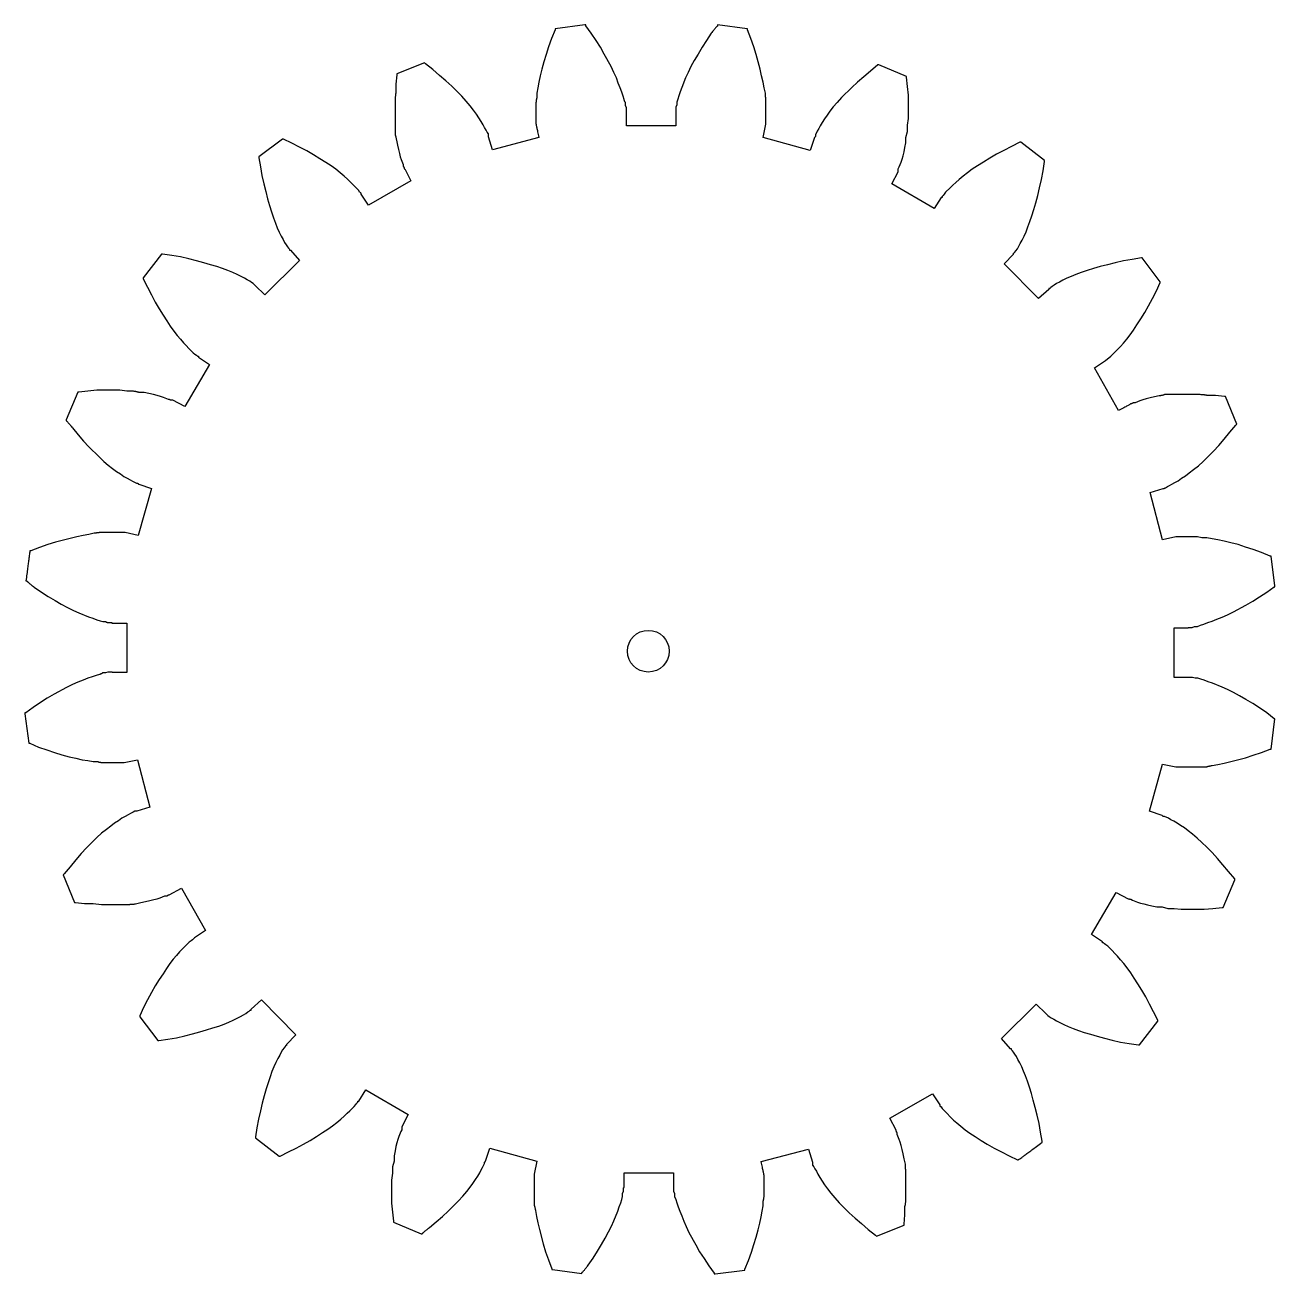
# Model space of a CAD drawing. Header units: millimetres. Extents: x -219 to -33, y -10 to 139.
# Drawn here: x -100.8 to -32.5, y 70.7 to 138.9 of the extents above; entities that cross this region are included whole.
import ezdxf

# ---------------------------------------------------------------- set-up
doc = ezdxf.new("R2010")
doc.units = ezdxf.units.MM
doc.layers.get('0').update_dxf_attribs({"linetype": 'CONTINUOUS'})

msp = doc.modelspace()

# ---------------------------------------------------------------- linework, layer by layer
for p, q in [((-71.861, 138.656), (-72.073, 138.18)), ((-70.247, 138.921), (-71.861, 138.709)), ((-71.861, 138.709), (-71.861, 138.656)), ((-70.194, 138.921), (-70.247, 138.921)), ((-70.194, 138.868), (-70.194, 138.921)), ((-69.903, 138.471), (-70.194, 138.868)), ((-61.383, 138.709), (-62.997, 138.921)), ((-62.997, 138.921), (-62.997, 138.868)), ((-61.357, 138.709), (-61.383, 138.709)), ((-61.357, 138.656), (-61.357, 138.709)), ((-61.172, 138.18), (-61.357, 138.656)), ((-72.073, 138.18), (-72.231, 137.73)), ((-69.638, 138.074), (-69.903, 138.471)), ((-69.4, 137.704), (-69.638, 138.074)), ((-63.606, 138.074), (-63.844, 137.704)), ((-63.341, 138.471), (-63.606, 138.074)), ((-61.013, 137.73), (-61.172, 138.18)), ((-72.364, 137.307), (-72.496, 136.91)), ((-72.231, 137.73), (-72.364, 137.307)), ((-69.189, 137.333), (-69.4, 137.704)), ((-68.818, 136.645), (-69.189, 137.333)), ((-64.056, 137.333), (-64.267, 136.989)), ((-63.844, 137.704), (-64.056, 137.333)), ((-60.881, 137.307), (-61.013, 137.73)), ((-60.669, 136.513), (-60.881, 137.307)), ((-79.005, 136.857), (-80.513, 136.249)), ((-78.952, 136.804), (-79.005, 136.857)), ((-78.555, 136.487), (-78.952, 136.804)), ((-72.496, 136.91), (-72.602, 136.513)), ((-68.659, 136.328), (-68.818, 136.645)), ((-64.453, 136.645), (-64.611, 136.328)), ((-64.267, 136.989), (-64.453, 136.645)), ((-54.24, 136.751), (-54.637, 136.407)), ((-54.187, 136.751), (-54.24, 136.751)), ((-52.679, 136.116), (-54.187, 136.751)), ((-80.513, 136.196), (-80.566, 135.693)), ((-80.513, 136.249), (-80.513, 136.196)), ((-78.184, 136.169), (-78.555, 136.487)), ((-77.841, 135.878), (-78.184, 136.169)), ((-72.681, 136.143), (-72.761, 135.799)), ((-72.602, 136.513), (-72.681, 136.143)), ((-68.527, 136.037), (-68.659, 136.328)), ((-68.421, 135.746), (-68.527, 136.037)), ((-64.744, 136.037), (-64.955, 135.508)), ((-64.611, 136.328), (-64.744, 136.037)), ((-60.59, 136.143), (-60.669, 136.513)), ((-60.51, 135.799), (-60.59, 136.143)), ((-55.007, 136.09), (-55.351, 135.799)), ((-54.637, 136.407), (-55.007, 136.09)), ((-52.679, 136.063), (-52.679, 136.116)), ((-52.626, 135.561), (-52.679, 136.063)), ((-80.566, 135.693), (-80.566, 135.217)), ((-77.523, 135.587), (-77.841, 135.878)), ((-76.967, 135.031), (-77.523, 135.587)), ((-72.813, 135.481), (-72.866, 135.19)), ((-72.761, 135.799), (-72.813, 135.481)), ((-68.316, 135.481), (-68.421, 135.746)), ((-68.236, 135.243), (-68.316, 135.481)), ((-68.157, 135.031), (-68.236, 135.243)), ((-65.035, 135.27), (-65.114, 135.058)), ((-64.955, 135.508), (-65.035, 135.27)), ((-60.457, 135.481), (-60.51, 135.799)), ((-60.378, 135.19), (-60.457, 135.481)), ((-55.668, 135.508), (-56.224, 134.952)), ((-55.351, 135.799), (-55.668, 135.508)), ((-52.573, 135.084), (-52.626, 135.561)), ((-80.619, 134.767), (-80.619, 132.915)), ((-76.729, 134.767), (-76.967, 135.031)), ((-76.518, 134.502), (-76.729, 134.767)), ((-72.919, 134.687), (-72.919, 133.523)), ((-72.866, 135.19), (-72.866, 134.926)), ((-68.104, 134.846), (-68.157, 135.031)), ((-68.024, 134.529), (-68.024, 134.687)), ((-65.22, 134.555), (-65.273, 134.423)), ((-65.167, 134.873), (-65.22, 134.714)), ((-65.22, 134.714), (-65.22, 134.555)), ((-65.114, 135.058), (-65.167, 134.873)), ((-60.352, 133.497), (-60.352, 134.926)), ((-56.462, 134.687), (-56.674, 134.449)), ((-56.224, 134.952), (-56.462, 134.687)), ((-52.573, 133.814), (-52.573, 135.084)), ((-76.332, 134.264), (-76.518, 134.502)), ((-76.174, 134.053), (-76.332, 134.264)), ((-76.041, 133.841), (-76.174, 134.053)), ((-67.972, 134.396), (-68.024, 134.529)), ((-67.972, 133.417), (-67.972, 134.396)), ((-65.273, 134.423), (-65.273, 133.417)), ((-57.018, 134), (-57.15, 133.788)), ((-56.859, 134.211), (-57.018, 134)), ((-56.674, 134.449), (-56.859, 134.211)), ((-75.909, 133.656), (-76.041, 133.841)), ((-75.803, 133.47), (-75.909, 133.656)), ((-75.724, 133.312), (-75.803, 133.47)), ((-75.644, 133.179), (-75.724, 133.312)), ((-75.592, 133.074), (-75.644, 133.179)), ((-65.273, 133.417), (-67.972, 133.417)), ((-60.51, 132.782), (-60.352, 133.497)), ((-57.468, 133.259), (-57.547, 133.126)), ((-57.388, 133.417), (-57.468, 133.259)), ((-57.282, 133.603), (-57.388, 133.417)), ((-57.15, 133.788), (-57.282, 133.603)), ((-52.626, 133.444), (-52.573, 133.814)), ((-52.626, 133.1), (-52.626, 133.444)), ((-86.757, 132.677), (-88.053, 131.724)), ((-86.704, 132.677), (-86.757, 132.677)), ((-86.254, 132.465), (-86.704, 132.677)), ((-80.539, 132.624), (-80.486, 132.359)), ((-75.512, 132.968), (-75.592, 133.074)), ((-75.512, 132.809), (-75.512, 132.968)), ((-75.301, 132.095), (-75.512, 132.809)), ((-72.761, 132.782), (-75.301, 132.095)), ((-57.944, 132.068), (-60.51, 132.782)), ((-57.706, 132.782), (-57.944, 132.068)), ((-57.653, 132.835), (-57.706, 132.782)), ((-57.547, 133.126), (-57.653, 132.915)), ((-57.653, 132.915), (-57.653, 132.835)), ((-52.758, 132.227), (-52.705, 132.491)), ((-52.705, 132.782), (-52.626, 133.1)), ((-52.705, 132.491), (-52.705, 132.782)), ((-46.487, 132.518), (-46.937, 132.28)), ((-46.434, 132.518), (-46.487, 132.518)), ((-45.138, 131.513), (-46.434, 132.518)), ((-85.831, 132.253), (-86.254, 132.465)), ((-85.434, 132.042), (-85.831, 132.253)), ((-85.064, 131.83), (-85.434, 132.042)), ((-84.72, 131.618), (-85.064, 131.83)), ((-80.486, 132.359), (-80.433, 132.121)), ((-80.433, 132.121), (-80.381, 131.909)), ((-80.381, 131.909), (-80.328, 131.724)), ((-52.864, 131.777), (-52.811, 131.989)), ((-52.811, 131.989), (-52.758, 132.227)), ((-47.757, 131.856), (-48.128, 131.645)), ((-47.361, 132.068), (-47.757, 131.856)), ((-46.937, 132.28), (-47.361, 132.068)), ((-88.053, 131.724), (-88.053, 131.671)), ((-88.053, 131.671), (-87.974, 131.169)), ((-87.974, 131.169), (-87.895, 130.692)), ((-84.402, 131.407), (-84.72, 131.618)), ((-84.111, 131.221), (-84.402, 131.407)), ((-83.847, 131.036), (-84.111, 131.221)), ((-80.328, 131.724), (-80.275, 131.565)), ((-80.275, 131.565), (-80.169, 131.301)), ((-80.169, 131.301), (-80.169, 131.195)), ((-80.116, 131.116), (-80.116, 131.063)), ((-53.128, 131.063), (-53.076, 131.169)), ((-53.076, 131.169), (-52.97, 131.433)), ((-52.97, 131.433), (-52.917, 131.592)), ((-52.917, 131.592), (-52.864, 131.777)), ((-48.789, 131.221), (-49.08, 131.036)), ((-48.472, 131.433), (-48.789, 131.221)), ((-48.128, 131.645), (-48.472, 131.433)), ((-45.217, 130.957), (-45.138, 131.46)), ((-45.138, 131.46), (-45.138, 131.513)), ((-87.895, 130.692), (-87.789, 130.243)), ((-83.608, 130.851), (-83.847, 131.036)), ((-83.397, 130.666), (-83.608, 130.851)), ((-83.212, 130.507), (-83.397, 130.666)), ((-82.682, 129.978), (-83.212, 130.507)), ((-80.116, 131.063), (-80.089, 131.063)), ((-80.089, 131.063), (-79.746, 130.401)), ((-53.472, 130.243), (-53.128, 130.904)), ((-53.128, 130.904), (-53.128, 131.063)), ((-49.795, 130.481), (-49.98, 130.322)), ((-49.583, 130.666), (-49.795, 130.481)), ((-49.345, 130.851), (-49.583, 130.666)), ((-49.08, 131.036), (-49.345, 130.851)), ((-45.403, 130.031), (-45.297, 130.481)), ((-45.297, 130.481), (-45.217, 130.957)), ((-87.789, 130.243), (-87.683, 129.819)), ((-87.683, 129.819), (-87.577, 129.422)), ((-82.603, 129.872), (-82.682, 129.978)), ((-82.55, 129.793), (-82.603, 129.872)), ((-79.746, 130.401), (-82.074, 129.078)), ((-51.171, 128.893), (-53.472, 130.243)), ((-50.536, 129.793), (-50.615, 129.687)), ((-50.297, 130.031), (-50.536, 129.793)), ((-50.139, 130.163), (-50.297, 130.031)), ((-49.98, 130.322), (-50.139, 130.163)), ((-45.508, 129.607), (-45.403, 130.031)), ((-87.577, 129.422), (-87.471, 129.052)), ((-82.471, 129.687), (-82.471, 129.74)), ((-82.074, 129.078), (-82.471, 129.687)), ((-50.774, 129.502), (-51.171, 128.893)), ((-50.721, 129.502), (-50.774, 129.502)), ((-50.668, 129.607), (-50.721, 129.555)), ((-50.721, 129.555), (-50.721, 129.502)), ((-50.615, 129.687), (-50.668, 129.607)), ((-45.72, 128.84), (-45.614, 129.211)), ((-45.614, 129.211), (-45.508, 129.607)), ((-87.471, 129.052), (-87.366, 128.708)), ((-87.366, 128.708), (-87.26, 128.39)), ((-87.26, 128.39), (-87.154, 128.099)), ((-45.932, 128.179), (-45.826, 128.496)), ((-45.826, 128.496), (-45.72, 128.84)), ((-87.154, 128.099), (-87.048, 127.835)), ((-87.048, 127.835), (-86.942, 127.597)), ((-46.143, 127.623), (-46.038, 127.888)), ((-46.038, 127.888), (-45.932, 128.179)), ((-86.942, 127.597), (-86.836, 127.385)), ((-86.836, 127.385), (-86.731, 127.2)), ((-86.731, 127.2), (-86.651, 127.041)), ((-86.651, 127.041), (-86.572, 126.909)), ((-46.461, 126.988), (-46.355, 127.173)), ((-46.355, 127.173), (-46.249, 127.385)), ((-46.249, 127.385), (-46.143, 127.623)), ((-93.372, 126.406), (-94.377, 125.11)), ((-93.319, 126.406), (-93.372, 126.406)), ((-92.816, 126.327), (-93.319, 126.406)), ((-86.572, 126.909), (-86.492, 126.803)), ((-86.492, 126.803), (-86.44, 126.724)), ((-86.44, 126.724), (-86.387, 126.671)), ((-86.387, 126.671), (-86.387, 126.618)), ((-86.387, 126.618), (-86.334, 126.618)), ((-86.334, 126.618), (-85.831, 126.062)), ((-47.334, 125.877), (-46.831, 126.406)), ((-46.831, 126.406), (-46.831, 126.459)), ((-46.752, 126.512), (-46.699, 126.591)), ((-46.699, 126.591), (-46.62, 126.697)), ((-46.62, 126.697), (-46.54, 126.829)), ((-46.54, 126.829), (-46.461, 126.988)), ((-92.34, 126.247), (-92.816, 126.327)), ((-91.89, 126.141), (-92.34, 126.247)), ((-91.467, 126.036), (-91.89, 126.141)), ((-91.07, 125.93), (-91.467, 126.036)), ((-90.699, 125.824), (-91.07, 125.93)), ((-90.355, 125.718), (-90.699, 125.824)), ((-90.038, 125.612), (-90.355, 125.718)), ((-85.831, 126.062), (-87.736, 124.184)), ((-45.456, 123.972), (-47.334, 125.877)), ((-42.095, 125.718), (-42.466, 125.612)), ((-41.698, 125.824), (-42.095, 125.718)), ((-41.275, 125.93), (-41.698, 125.824)), ((-40.825, 126.036), (-41.275, 125.93)), ((-40.349, 126.115), (-40.825, 126.036)), ((-39.846, 126.194), (-40.349, 126.115)), ((-39.793, 126.194), (-39.846, 126.194)), ((-38.814, 124.898), (-39.793, 126.194)), ((-94.377, 125.11), (-94.377, 125.057)), ((-94.377, 125.057), (-94.139, 124.607)), ((-89.747, 125.506), (-90.038, 125.612)), ((-89.482, 125.401), (-89.747, 125.506)), ((-89.244, 125.295), (-89.482, 125.401)), ((-89.032, 125.189), (-89.244, 125.295)), ((-88.847, 125.083), (-89.032, 125.189)), ((-88.688, 125.004), (-88.847, 125.083)), ((-88.556, 124.924), (-88.688, 125.004)), ((-44.133, 124.977), (-44.318, 124.871)), ((-43.921, 125.083), (-44.133, 124.977)), ((-43.683, 125.189), (-43.921, 125.083)), ((-43.418, 125.295), (-43.683, 125.189)), ((-43.127, 125.401), (-43.418, 125.295)), ((-42.81, 125.506), (-43.127, 125.401)), ((-42.466, 125.612), (-42.81, 125.506)), ((-94.139, 124.607), (-93.927, 124.184)), ((-88.45, 124.845), (-88.556, 124.924)), ((-88.371, 124.792), (-88.45, 124.845)), ((-88.265, 124.686), (-88.371, 124.792)), ((-87.736, 124.184), (-88.265, 124.686)), ((-44.9, 124.475), (-45.456, 123.972)), ((-44.847, 124.527), (-44.9, 124.527)), ((-44.9, 124.527), (-44.9, 124.475)), ((-44.794, 124.58), (-44.847, 124.527)), ((-44.715, 124.633), (-44.794, 124.58)), ((-44.609, 124.713), (-44.715, 124.633)), ((-44.477, 124.792), (-44.609, 124.713)), ((-44.318, 124.871), (-44.477, 124.792)), ((-39.238, 123.972), (-39.026, 124.395)), ((-39.026, 124.395), (-38.814, 124.845)), ((-38.814, 124.845), (-38.814, 124.898)), ((-93.927, 124.184), (-93.716, 123.787)), ((-93.716, 123.787), (-93.504, 123.416)), ((-39.449, 123.575), (-39.238, 123.972)), ((-93.504, 123.416), (-93.292, 123.072)), ((-93.292, 123.072), (-93.081, 122.755)), ((-39.873, 122.861), (-39.661, 123.205)), ((-39.661, 123.205), (-39.449, 123.575)), ((-93.081, 122.755), (-92.895, 122.464)), ((-92.895, 122.464), (-92.71, 122.199)), ((-40.455, 121.987), (-40.27, 122.252)), ((-40.27, 122.252), (-40.084, 122.543)), ((-40.084, 122.543), (-39.873, 122.861)), ((-92.71, 122.199), (-92.525, 121.961)), ((-92.525, 121.961), (-92.34, 121.749)), ((-92.34, 121.749), (-92.181, 121.564)), ((-92.181, 121.564), (-92.022, 121.405)), ((-40.825, 121.538), (-40.64, 121.749)), ((-40.64, 121.749), (-40.455, 121.987)), ((-92.022, 121.405), (-91.89, 121.247)), ((-91.89, 121.247), (-91.652, 121.009)), ((-91.652, 121.009), (-91.546, 120.929)), ((-91.546, 120.929), (-91.467, 120.876)), ((-91.467, 120.876), (-91.414, 120.823)), ((-41.513, 120.823), (-41.407, 120.929)), ((-41.407, 120.929), (-41.143, 121.194)), ((-41.143, 121.194), (-40.984, 121.352)), ((-40.984, 121.352), (-40.825, 121.538)), ((-90.752, 120.374), (-92.102, 118.072)), ((-91.414, 120.823), (-91.361, 120.823)), ((-91.361, 120.823), (-91.361, 120.77)), ((-91.361, 120.77), (-90.752, 120.374)), ((-42.413, 120.188), (-41.804, 120.585)), ((-41.804, 120.585), (-41.698, 120.691)), ((-41.698, 120.691), (-41.619, 120.744)), ((-41.619, 120.744), (-41.513, 120.823)), ((-41.09, 117.86), (-42.413, 120.188)), ((-97.949, 118.865), (-98.584, 117.357)), ((-97.896, 118.865), (-97.949, 118.865)), ((-97.393, 118.918), (-97.896, 118.865)), ((-96.917, 118.971), (-97.393, 118.918)), ((-95.647, 118.971), (-96.917, 118.971)), ((-95.277, 118.918), (-95.647, 118.971)), ((-94.933, 118.918), (-95.277, 118.918)), ((-94.324, 118.839), (-94.615, 118.839)), ((-94.06, 118.786), (-94.324, 118.839)), ((-93.821, 118.733), (-94.06, 118.786)), ((-93.61, 118.68), (-93.821, 118.733)), ((-93.425, 118.627), (-93.61, 118.68)), ((-93.266, 118.574), (-93.425, 118.627)), ((-93.001, 118.469), (-93.266, 118.574)), ((-92.763, 118.416), (-92.895, 118.416)), ((-92.102, 118.072), (-92.763, 118.416)), ((-40.376, 118.23), (-40.428, 118.23)), ((-40.19, 118.283), (-40.296, 118.283)), ((-39.926, 118.389), (-40.19, 118.283)), ((-39.767, 118.442), (-39.926, 118.389)), ((-39.582, 118.495), (-39.767, 118.442)), ((-39.37, 118.548), (-39.582, 118.495)), ((-39.132, 118.601), (-39.37, 118.548)), ((-38.867, 118.654), (-39.132, 118.601)), ((-36.724, 118.733), (-38.576, 118.733)), ((-35.798, 118.68), (-36.274, 118.68)), ((-35.296, 118.627), (-35.798, 118.68)), ((-35.243, 118.627), (-35.296, 118.627)), ((-34.634, 117.119), (-35.243, 118.627)), ((-98.584, 117.357), (-98.584, 117.304)), ((-98.24, 116.907), (-97.922, 116.537)), ((-35.004, 116.669), (-34.687, 117.066)), ((-34.687, 117.066), (-34.634, 117.119)), ((-97.922, 116.537), (-97.631, 116.193)), ((-97.631, 116.193), (-97.34, 115.876)), ((-35.613, 115.955), (-35.322, 116.299)), ((-35.322, 116.299), (-35.004, 116.669)), ((-97.34, 115.876), (-96.785, 115.32)), ((-36.195, 115.346), (-35.904, 115.637)), ((-35.904, 115.637), (-35.613, 115.955)), ((-96.785, 115.32), (-96.52, 115.082)), ((-96.52, 115.082), (-96.282, 114.87)), ((-96.282, 114.87), (-96.044, 114.685)), ((-36.989, 114.632), (-36.724, 114.844)), ((-36.724, 114.844), (-36.46, 115.082)), ((-36.46, 115.082), (-36.195, 115.346)), ((-96.044, 114.685), (-95.832, 114.526)), ((-95.832, 114.526), (-95.621, 114.394)), ((-95.621, 114.394), (-95.435, 114.262)), ((-95.435, 114.262), (-95.25, 114.156)), ((-95.25, 114.156), (-95.091, 114.076)), ((-95.091, 114.076), (-94.959, 113.997)), ((-37.836, 114.024), (-37.65, 114.156)), ((-37.65, 114.156), (-37.439, 114.288)), ((-37.439, 114.288), (-37.227, 114.447)), ((-37.227, 114.447), (-36.989, 114.632)), ((-94.959, 113.997), (-94.747, 113.891)), ((-94.747, 113.891), (-94.668, 113.891)), ((-93.927, 113.6), (-94.642, 111.034)), ((-94.615, 113.838), (-93.927, 113.6)), ((-39.37, 113.389), (-38.656, 113.6)), ((-38.682, 110.796), (-39.37, 113.389)), ((-38.656, 113.6), (-38.603, 113.6)), ((-38.523, 113.627), (-38.418, 113.706)), ((-38.418, 113.706), (-38.312, 113.759)), ((-38.312, 113.759), (-38.179, 113.838)), ((-38.179, 113.838), (-38.021, 113.918)), ((-38.021, 113.918), (-37.836, 114.024)), ((-99.166, 110.663), (-99.589, 110.531)), ((-98.372, 110.875), (-99.166, 110.663)), ((-98.002, 110.954), (-98.372, 110.875)), ((-97.658, 111.034), (-98.002, 110.954)), ((-97.34, 111.087), (-97.658, 111.034)), ((-97.049, 111.166), (-97.34, 111.087)), ((-95.356, 111.192), (-96.785, 111.192)), ((-94.642, 111.034), (-95.356, 111.192)), ((-37.968, 110.954), (-38.682, 110.796)), ((-36.777, 110.954), (-37.968, 110.954)), ((-36.539, 110.901), (-36.777, 110.954)), ((-36.274, 110.901), (-36.539, 110.901)), ((-35.983, 110.849), (-36.274, 110.901)), ((-35.666, 110.796), (-35.983, 110.849)), ((-35.322, 110.716), (-35.666, 110.796)), ((-34.952, 110.637), (-35.322, 110.716)), ((-34.555, 110.531), (-34.952, 110.637)), ((-100.515, 110.187), (-100.568, 110.187)), ((-100.039, 110.372), (-100.515, 110.187)), ((-99.589, 110.531), (-100.039, 110.372)), ((-34.158, 110.399), (-34.555, 110.531)), ((-33.734, 110.266), (-34.158, 110.399)), ((-33.285, 110.108), (-33.734, 110.266)), ((-32.808, 109.896), (-33.285, 110.108)), ((-32.756, 109.896), (-32.808, 109.896)), ((-32.544, 108.282), (-32.756, 109.896)), ((-100.78, 108.547), (-100.727, 108.547)), ((-100.33, 108.203), (-99.933, 107.938)), ((-99.933, 107.938), (-99.563, 107.7)), ((-33.391, 107.674), (-32.994, 107.938)), ((-32.994, 107.938), (-32.597, 108.229)), ((-32.597, 108.229), (-32.544, 108.229)), ((-32.544, 108.229), (-32.544, 108.282)), ((-99.563, 107.7), (-99.192, 107.488)), ((-99.192, 107.488), (-98.848, 107.277)), ((-98.848, 107.277), (-98.505, 107.091)), ((-34.819, 106.853), (-34.131, 107.224)), ((-34.131, 107.224), (-33.761, 107.435)), ((-33.761, 107.435), (-33.391, 107.674)), ((-98.505, 107.091), (-98.187, 106.933)), ((-98.187, 106.933), (-97.896, 106.8)), ((-97.896, 106.8), (-97.367, 106.589)), ((-97.367, 106.589), (-97.129, 106.509)), ((-35.719, 106.456), (-35.428, 106.562)), ((-35.428, 106.562), (-35.137, 106.695)), ((-35.137, 106.695), (-34.819, 106.853)), ((-97.129, 106.509), (-96.917, 106.43)), ((-96.917, 106.43), (-96.732, 106.377)), ((-96.732, 106.377), (-96.573, 106.324)), ((-96.573, 106.324), (-96.414, 106.324)), ((-96.282, 106.271), (-96.097, 106.271)), ((-96.044, 106.245), (-95.277, 106.245)), ((-95.277, 106.245), (-95.277, 103.546)), ((-38.047, 103.281), (-38.047, 105.98)), ((-38.047, 105.98), (-37.306, 105.98)), ((-37.068, 106.007), (-36.936, 106.06)), ((-36.936, 106.06), (-36.777, 106.06)), ((-36.777, 106.06), (-36.618, 106.139)), ((-36.618, 106.139), (-36.433, 106.192)), ((-36.433, 106.192), (-36.222, 106.271)), ((-36.222, 106.271), (-35.983, 106.351)), ((-35.983, 106.351), (-35.719, 106.456)), ((-97.658, 103.123), (-97.949, 103.017)), ((-97.393, 103.229), (-97.658, 103.123)), ((-97.155, 103.308), (-97.393, 103.229)), ((-96.943, 103.387), (-97.155, 103.308)), ((-96.758, 103.44), (-96.943, 103.387)), ((-96.441, 103.52), (-96.6, 103.52)), ((-96.308, 103.572), (-96.441, 103.52)), ((-96.07, 103.572), (-96.308, 103.572)), ((-96.07, 103.546), (-96.07, 103.572)), ((-95.277, 103.546), (-96.07, 103.546)), ((-37.042, 103.281), (-38.047, 103.281)), ((-36.909, 103.229), (-37.042, 103.281)), ((-36.751, 103.229), (-36.909, 103.229)), ((-36.592, 103.176), (-36.751, 103.229)), ((-36.407, 103.123), (-36.592, 103.176)), ((-36.195, 103.043), (-36.407, 103.123)), ((-98.557, 102.726), (-99.245, 102.355)), ((-98.24, 102.885), (-98.557, 102.726)), ((-97.949, 103.017), (-98.24, 102.885)), ((-35.957, 102.964), (-36.195, 103.043)), ((-35.428, 102.752), (-35.957, 102.964)), ((-35.137, 102.62), (-35.428, 102.752)), ((-34.819, 102.461), (-35.137, 102.62)), ((-34.475, 102.276), (-34.819, 102.461)), ((-99.986, 101.906), (-100.383, 101.641)), ((-99.616, 102.144), (-99.986, 101.906)), ((-99.245, 102.355), (-99.616, 102.144)), ((-34.131, 102.064), (-34.475, 102.276)), ((-33.761, 101.853), (-34.131, 102.064)), ((-33.391, 101.615), (-33.761, 101.853)), ((-100.78, 101.35), (-100.833, 101.35)), ((-100.833, 101.35), (-100.833, 101.297)), ((-100.833, 101.297), (-100.621, 99.683)), ((-100.383, 101.641), (-100.78, 101.35)), ((-32.994, 101.35), (-33.391, 101.615)), ((-32.597, 101.006), (-32.994, 101.35)), ((-32.756, 99.366), (-32.544, 101.006)), ((-32.544, 101.006), (-32.597, 101.006)), ((-100.621, 99.683), (-100.568, 99.683)), ((-100.568, 99.683), (-100.092, 99.471)), ((-100.092, 99.471), (-99.642, 99.313)), ((-99.642, 99.313), (-99.219, 99.18)), ((-99.219, 99.18), (-98.822, 99.048)), ((-98.822, 99.048), (-98.425, 98.942)), ((-34.158, 98.889), (-33.734, 99.022)), ((-33.734, 99.022), (-33.285, 99.18)), ((-33.285, 99.18), (-32.808, 99.366)), ((-32.808, 99.366), (-32.756, 99.366)), ((-98.425, 98.942), (-98.055, 98.863)), ((-98.055, 98.863), (-97.711, 98.784)), ((-97.711, 98.784), (-97.393, 98.731)), ((-97.393, 98.731), (-97.102, 98.678)), ((-97.102, 98.678), (-96.838, 98.678)), ((-96.6, 98.625), (-95.409, 98.625)), ((-95.409, 98.625), (-94.695, 98.784)), ((-94.695, 98.784), (-94.007, 96.191)), ((-39.397, 95.979), (-38.682, 98.545)), ((-38.682, 98.545), (-37.968, 98.387)), ((-37.968, 98.387), (-36.274, 98.387)), ((-35.983, 98.466), (-35.666, 98.519)), ((-35.666, 98.519), (-35.322, 98.598)), ((-35.322, 98.598), (-34.952, 98.678)), ((-34.952, 98.678), (-34.158, 98.889)), ((-95.356, 95.688), (-95.541, 95.582)), ((-95.197, 95.767), (-95.356, 95.688)), ((-95.065, 95.847), (-95.197, 95.767)), ((-94.959, 95.9), (-95.065, 95.847)), ((-94.721, 95.979), (-94.853, 95.979)), ((-94.007, 96.191), (-94.721, 95.979)), ((-38.709, 95.741), (-39.397, 95.979)), ((-38.656, 95.688), (-38.709, 95.741)), ((-38.576, 95.688), (-38.656, 95.688)), ((-38.365, 95.582), (-38.576, 95.688)), ((-96.388, 94.974), (-96.652, 94.762)), ((-96.15, 95.159), (-96.388, 94.974)), ((-95.938, 95.317), (-96.15, 95.159)), ((-95.726, 95.45), (-95.938, 95.317)), ((-95.541, 95.582), (-95.726, 95.45)), ((-38.232, 95.503), (-38.365, 95.582)), ((-38.074, 95.423), (-38.232, 95.503)), ((-37.888, 95.317), (-38.074, 95.423)), ((-37.703, 95.185), (-37.888, 95.317)), ((-37.492, 95.053), (-37.703, 95.185)), ((-37.28, 94.894), (-37.492, 95.053)), ((-96.917, 94.524), (-97.473, 93.968)), ((-96.652, 94.762), (-96.917, 94.524)), ((-37.042, 94.709), (-37.28, 94.894)), ((-36.804, 94.497), (-37.042, 94.709)), ((-36.539, 94.259), (-36.804, 94.497)), ((-36.274, 93.995), (-36.539, 94.259)), ((-97.764, 93.651), (-98.055, 93.307)), ((-97.473, 93.968), (-97.764, 93.651)), ((-35.983, 93.704), (-36.274, 93.995)), ((-35.692, 93.386), (-35.983, 93.704)), ((-98.372, 92.936), (-98.69, 92.539)), ((-98.055, 93.307), (-98.372, 92.936)), ((-35.401, 93.042), (-35.692, 93.386)), ((-35.084, 92.672), (-35.401, 93.042)), ((-98.69, 92.539), (-98.743, 92.486)), ((-98.743, 92.486), (-98.134, 90.978)), ((-35.375, 90.714), (-34.74, 92.222)), ((-34.74, 92.275), (-35.084, 92.672)), ((-34.74, 92.222), (-34.74, 92.275)), ((-92.948, 91.402), (-92.287, 91.772)), ((-92.287, 91.772), (-90.964, 89.444)), ((-42.572, 89.232), (-41.222, 91.534)), ((-41.222, 91.534), (-40.561, 91.19)), ((-98.134, 90.978), (-98.081, 90.978)), ((-98.081, 90.978), (-97.579, 90.925)), ((-97.579, 90.925), (-97.102, 90.925)), ((-97.102, 90.925), (-96.652, 90.872)), ((-96.652, 90.872), (-95.118, 90.872)), ((-94.8, 90.899), (-94.509, 90.978)), ((-94.509, 90.978), (-94.245, 91.031)), ((-94.245, 91.031), (-94.007, 91.084)), ((-94.007, 91.084), (-93.795, 91.137)), ((-93.795, 91.137), (-93.61, 91.19)), ((-93.61, 91.19), (-93.451, 91.243)), ((-93.451, 91.243), (-93.186, 91.349)), ((-93.186, 91.349), (-93.081, 91.349)), ((-93.081, 91.349), (-93.001, 91.402)), ((-93.001, 91.402), (-92.948, 91.402)), ((-40.561, 91.19), (-40.508, 91.19)), ((-40.428, 91.164), (-40.323, 91.111)), ((-40.323, 91.111), (-40.058, 91.005)), ((-40.058, 91.005), (-39.899, 90.952)), ((-39.899, 90.952), (-39.714, 90.899)), ((-39.714, 90.899), (-39.502, 90.846)), ((-39.502, 90.846), (-39.264, 90.793)), ((-39.264, 90.793), (-39, 90.74)), ((-39, 90.74), (-38.709, 90.74)), ((-38.709, 90.74), (-38.391, 90.661)), ((-38.391, 90.661), (-38.047, 90.661)), ((-38.047, 90.661), (-37.677, 90.608)), ((-37.677, 90.608), (-36.407, 90.608)), ((-36.407, 90.608), (-35.931, 90.661)), ((-35.931, 90.661), (-35.428, 90.714)), ((-35.428, 90.714), (-35.375, 90.714)), ((-91.864, 88.809), (-92.393, 88.28)), ((-91.758, 88.888), (-91.864, 88.809)), ((-91.678, 88.941), (-91.758, 88.888)), ((-91.572, 89.047), (-91.678, 88.941)), ((-90.964, 89.444), (-91.572, 89.047)), ((-41.963, 88.835), (-42.572, 89.232)), ((-41.963, 88.782), (-41.963, 88.835)), ((-41.91, 88.782), (-41.963, 88.782)), ((-41.857, 88.729), (-41.91, 88.782)), ((-92.551, 88.094), (-92.737, 87.883)), ((-92.393, 88.28), (-92.551, 88.094)), ((-41.778, 88.676), (-41.857, 88.729)), ((-41.672, 88.597), (-41.778, 88.676)), ((-41.566, 88.491), (-41.672, 88.597)), ((-41.434, 88.359), (-41.566, 88.491)), ((-41.302, 88.2), (-41.434, 88.359)), ((-41.143, 88.041), (-41.302, 88.2)), ((-92.922, 87.645), (-93.107, 87.38)), ((-92.737, 87.883), (-92.922, 87.645)), ((-40.984, 87.856), (-41.143, 88.041)), ((-40.799, 87.645), (-40.984, 87.856)), ((-40.614, 87.406), (-40.799, 87.645)), ((-93.504, 86.771), (-93.716, 86.427)), ((-93.292, 87.089), (-93.504, 86.771)), ((-93.107, 87.38), (-93.292, 87.089)), ((-40.428, 87.142), (-40.614, 87.406)), ((-40.243, 86.851), (-40.428, 87.142)), ((-40.032, 86.533), (-40.243, 86.851)), ((-93.927, 86.057), (-94.139, 85.66)), ((-93.716, 86.427), (-93.927, 86.057)), ((-39.82, 86.189), (-40.032, 86.533)), ((-39.608, 85.819), (-39.82, 86.189)), ((-94.139, 85.66), (-94.351, 85.237)), ((-88.477, 85.157), (-87.921, 85.66)), ((-87.921, 85.66), (-86.043, 83.755)), ((-47.493, 83.543), (-45.588, 85.422)), ((-45.588, 85.422), (-45.059, 84.919)), ((-39.397, 85.422), (-39.608, 85.819)), ((-39.185, 84.999), (-39.397, 85.422)), ((-94.351, 85.237), (-94.562, 84.787)), ((-94.562, 84.787), (-94.562, 84.734)), ((-94.562, 84.734), (-93.583, 83.438)), ((-89.244, 84.655), (-89.059, 84.761)), ((-89.059, 84.761), (-88.9, 84.84)), ((-88.9, 84.84), (-88.768, 84.919)), ((-88.768, 84.919), (-88.662, 84.999)), ((-88.662, 84.999), (-88.583, 85.052)), ((-88.583, 85.052), (-88.53, 85.105)), ((-88.53, 85.105), (-88.477, 85.105)), ((-88.477, 85.105), (-88.477, 85.157)), ((-45.059, 84.919), (-44.953, 84.813)), ((-44.953, 84.813), (-44.873, 84.761)), ((-44.873, 84.761), (-44.768, 84.681)), ((-44.768, 84.681), (-44.635, 84.602)), ((-38.947, 84.549), (-39.185, 84.999)), ((-91.281, 83.914), (-90.911, 84.02)), ((-90.911, 84.02), (-90.567, 84.126)), ((-90.567, 84.126), (-90.25, 84.231)), ((-90.25, 84.231), (-89.958, 84.337)), ((-89.958, 84.337), (-89.694, 84.443)), ((-89.694, 84.443), (-89.456, 84.549)), ((-89.456, 84.549), (-89.244, 84.655)), ((-44.635, 84.602), (-44.477, 84.522)), ((-44.477, 84.522), (-44.291, 84.417)), ((-44.291, 84.417), (-44.08, 84.311)), ((-44.08, 84.311), (-43.842, 84.205)), ((-43.842, 84.205), (-43.577, 84.099)), ((-43.577, 84.099), (-43.286, 83.993)), ((-39.952, 83.2), (-38.947, 84.496)), ((-38.947, 84.496), (-38.947, 84.549)), ((-93.583, 83.438), (-93.53, 83.438)), ((-93.53, 83.438), (-93.028, 83.517)), ((-93.028, 83.517), (-92.551, 83.596)), ((-92.551, 83.596), (-92.102, 83.702)), ((-92.102, 83.702), (-91.678, 83.808)), ((-91.678, 83.808), (-91.281, 83.914)), ((-86.043, 83.755), (-86.545, 83.226)), ((-46.99, 82.988), (-47.493, 83.543)), ((-43.286, 83.993), (-42.968, 83.887)), ((-42.968, 83.887), (-42.624, 83.782)), ((-42.624, 83.782), (-42.254, 83.676)), ((-42.254, 83.676), (-41.857, 83.57)), ((-41.857, 83.57), (-41.434, 83.464)), ((-41.434, 83.464), (-40.984, 83.358)), ((-40.984, 83.358), (-40.508, 83.279)), ((-86.916, 82.644), (-87.022, 82.459)), ((-86.836, 82.803), (-86.916, 82.644)), ((-86.757, 82.935), (-86.836, 82.803)), ((-86.678, 83.041), (-86.757, 82.935)), ((-86.625, 83.12), (-86.678, 83.041)), ((-86.545, 83.226), (-86.545, 83.173)), ((-46.937, 82.988), (-46.99, 82.988)), ((-46.937, 82.935), (-46.937, 82.988)), ((-46.884, 82.882), (-46.937, 82.935)), ((-46.831, 82.803), (-46.884, 82.882)), ((-46.752, 82.697), (-46.831, 82.803)), ((-46.673, 82.565), (-46.752, 82.697)), ((-40.508, 83.279), (-40.005, 83.2)), ((-40.005, 83.2), (-39.952, 83.2)), ((-87.233, 82.009), (-87.339, 81.744)), ((-87.127, 82.247), (-87.233, 82.009)), ((-87.022, 82.459), (-87.127, 82.247)), ((-46.593, 82.406), (-46.673, 82.565)), ((-46.487, 82.221), (-46.593, 82.406)), ((-46.382, 82.009), (-46.487, 82.221)), ((-46.276, 81.771), (-46.382, 82.009)), ((-87.445, 81.453), (-87.551, 81.136)), ((-87.339, 81.744), (-87.445, 81.453)), ((-46.17, 81.506), (-46.276, 81.771)), ((-46.064, 81.215), (-46.17, 81.506)), ((-87.657, 80.792), (-87.762, 80.421)), ((-87.551, 81.136), (-87.657, 80.792)), ((-82.603, 80.13), (-82.206, 80.739)), ((-82.206, 80.739), (-79.904, 79.39)), ((-45.958, 80.898), (-46.064, 81.215)), ((-45.852, 80.554), (-45.958, 80.898)), ((-87.868, 80.025), (-87.974, 79.601)), ((-87.762, 80.421), (-87.868, 80.025)), ((-82.841, 79.839), (-82.762, 79.945)), ((-82.762, 79.945), (-82.709, 80.025)), ((-82.709, 80.025), (-82.656, 80.077)), ((-82.656, 80.077), (-82.656, 80.13)), ((-82.656, 80.13), (-82.603, 80.13)), ((-53.578, 79.204), (-51.25, 80.527)), ((-51.25, 80.527), (-50.853, 79.919)), ((-50.853, 79.919), (-50.853, 79.866)), ((-45.747, 80.183), (-45.852, 80.554)), ((-45.641, 79.786), (-45.747, 80.183)), ((-87.974, 79.601), (-88.08, 79.151)), ((-83.582, 79.151), (-83.397, 79.31)), ((-83.397, 79.31), (-83.238, 79.469)), ((-83.238, 79.469), (-83.079, 79.601)), ((-83.079, 79.601), (-82.841, 79.839)), ((-79.904, 79.39), (-80.248, 78.728)), ((-50.853, 79.866), (-50.774, 79.813)), ((-50.774, 79.813), (-50.721, 79.733)), ((-50.721, 79.733), (-50.641, 79.628)), ((-50.641, 79.628), (-50.112, 79.098)), ((-45.535, 79.363), (-45.641, 79.786)), ((-45.429, 78.913), (-45.535, 79.363)), ((-88.159, 78.675), (-88.239, 78.172)), ((-88.08, 79.151), (-88.159, 78.675)), ((-84.587, 78.411), (-84.296, 78.596)), ((-84.296, 78.596), (-84.032, 78.781)), ((-84.032, 78.781), (-83.794, 78.966)), ((-83.794, 78.966), (-83.582, 79.151)), ((-80.248, 78.569), (-80.301, 78.463)), ((-80.248, 78.728), (-80.248, 78.569)), ((-53.234, 78.543), (-53.578, 79.204)), ((-53.234, 78.49), (-53.234, 78.543)), ((-50.112, 79.098), (-49.927, 78.94)), ((-49.927, 78.94), (-49.715, 78.755)), ((-49.715, 78.755), (-49.477, 78.569)), ((-49.477, 78.569), (-49.213, 78.384)), ((-45.35, 78.437), (-45.429, 78.913)), ((-88.239, 78.172), (-88.239, 78.12)), ((-88.239, 78.12), (-86.942, 77.114)), ((-85.619, 77.776), (-85.249, 77.987)), ((-85.249, 77.987), (-84.905, 78.199)), ((-84.905, 78.199), (-84.587, 78.411)), ((-80.513, 77.855), (-80.566, 77.643)), ((-80.46, 78.04), (-80.513, 77.855)), ((-80.407, 78.199), (-80.46, 78.04)), ((-80.301, 78.463), (-80.407, 78.199)), ((-53.181, 78.305), (-53.181, 78.411)), ((-53.076, 78.04), (-53.181, 78.305)), ((-53.023, 77.881), (-53.076, 78.04)), ((-52.97, 77.696), (-53.023, 77.881)), ((-49.213, 78.384), (-48.922, 78.199)), ((-48.922, 78.199), (-48.604, 77.987)), ((-48.604, 77.987), (-48.26, 77.776)), ((-45.27, 77.934), (-45.35, 78.437)), ((-45.27, 77.881), (-45.27, 77.934)), ((-86.889, 77.114), (-86.439, 77.352)), ((-86.439, 77.352), (-86.016, 77.564)), ((-86.016, 77.564), (-85.619, 77.776)), ((-80.619, 77.405), (-80.672, 77.141)), ((-80.566, 77.643), (-80.619, 77.405)), ((-75.671, 76.85), (-75.433, 77.564)), ((-75.433, 77.564), (-72.866, 76.85)), ((-60.616, 76.823), (-58.023, 77.511)), ((-58.023, 77.511), (-57.812, 76.797)), ((-52.917, 77.485), (-52.97, 77.696)), ((-52.864, 77.246), (-52.917, 77.485)), ((-52.811, 76.982), (-52.864, 77.246)), ((-48.26, 77.776), (-47.89, 77.564)), ((-47.89, 77.564), (-47.493, 77.352)), ((-47.493, 77.352), (-47.069, 77.141)), ((-86.942, 77.114), (-86.889, 77.114)), ((-80.672, 76.85), (-80.751, 76.532)), ((-80.751, 76.532), (-80.751, 76.188)), ((-80.672, 77.141), (-80.672, 76.85)), ((-75.909, 76.373), (-75.83, 76.506)), ((-75.83, 76.506), (-75.724, 76.717)), ((-75.724, 76.717), (-75.724, 76.797)), ((-72.866, 76.85), (-73.025, 76.135)), ((-57.812, 76.797), (-57.812, 76.638)), ((-57.812, 76.638), (-57.732, 76.532)), ((-57.732, 76.532), (-57.679, 76.426)), ((-52.732, 76.691), (-52.811, 76.982)), ((-47.069, 77.141), (-46.62, 76.929)), ((-46.62, 76.929), (-46.567, 76.929)), ((-80.751, 76.188), (-80.804, 75.818)), ((-80.804, 75.818), (-80.804, 74.548)), ((-76.359, 75.632), (-76.227, 75.844)), ((-76.227, 75.844), (-76.094, 76.029)), ((-76.094, 76.029), (-75.988, 76.215)), ((-75.988, 76.215), (-75.909, 76.373)), ((-73.025, 76.135), (-73.025, 74.442)), ((-68.104, 75.447), (-68.104, 76.215)), ((-68.104, 76.215), (-65.405, 76.215)), ((-65.405, 76.215), (-65.405, 75.209)), ((-60.457, 74.918), (-60.457, 76.082)), ((-57.679, 76.426), (-57.6, 76.294)), ((-57.6, 76.294), (-57.521, 76.135)), ((-57.521, 76.135), (-57.415, 75.95)), ((-57.415, 75.95), (-57.282, 75.765)), ((-52.705, 74.839), (-52.705, 76.373)), ((-76.914, 74.945), (-76.703, 75.183)), ((-76.703, 75.183), (-76.518, 75.421)), ((-76.518, 75.421), (-76.359, 75.632)), ((-68.183, 75.077), (-68.13, 75.209)), ((-68.13, 75.209), (-68.13, 75.394)), ((-65.405, 75.209), (-65.352, 75.077)), ((-57.282, 75.765), (-57.15, 75.553)), ((-57.15, 75.553), (-56.991, 75.341)), ((-56.991, 75.341), (-56.806, 75.103)), ((-80.804, 74.548), (-80.751, 74.071)), ((-77.708, 74.124), (-77.153, 74.68)), ((-77.153, 74.68), (-76.914, 74.945)), ((-68.368, 74.362), (-68.289, 74.574)), ((-68.289, 74.574), (-68.236, 74.759)), ((-68.236, 74.759), (-68.183, 74.918)), ((-68.183, 74.918), (-68.183, 75.077)), ((-65.352, 75.077), (-65.352, 74.918)), ((-65.352, 74.918), (-65.273, 74.759)), ((-65.273, 74.759), (-65.22, 74.574)), ((-65.22, 74.574), (-65.141, 74.362)), ((-60.51, 74.415), (-60.51, 74.68)), ((-56.806, 75.103), (-56.594, 74.839)), ((-56.594, 74.839), (-56.356, 74.574)), ((-56.356, 74.574), (-55.801, 74.018)), ((-80.751, 74.071), (-80.698, 73.569)), ((-78.37, 73.542), (-78.026, 73.833)), ((-78.026, 73.833), (-77.708, 74.124)), ((-72.946, 74.151), (-72.893, 73.833)), ((-72.893, 73.833), (-72.813, 73.489)), ((-68.659, 73.595), (-68.448, 74.124)), ((-68.448, 74.124), (-68.368, 74.362)), ((-65.141, 74.362), (-65.061, 74.124)), ((-65.061, 74.124), (-64.955, 73.86)), ((-64.955, 73.86), (-64.849, 73.569)), ((-60.696, 73.463), (-60.616, 73.807)), ((-60.616, 73.807), (-60.563, 74.124)), ((-60.563, 74.124), (-60.51, 74.415)), ((-55.801, 74.018), (-55.483, 73.727)), ((-52.811, 73.41), (-52.758, 73.913)), ((-52.758, 73.913), (-52.758, 74.389)), ((-80.698, 73.569), (-80.698, 73.516)), ((-80.698, 73.516), (-79.19, 72.881)), ((-78.74, 73.225), (-78.37, 73.542)), ((-72.813, 73.489), (-72.734, 73.119)), ((-72.734, 73.119), (-72.522, 72.325)), ((-68.951, 72.987), (-68.792, 73.304)), ((-68.792, 73.304), (-68.659, 73.595)), ((-64.849, 73.569), (-64.717, 73.278)), ((-64.717, 73.278), (-64.558, 72.96)), ((-60.881, 72.696), (-60.775, 73.092)), ((-60.775, 73.092), (-60.696, 73.463)), ((-55.483, 73.727), (-55.139, 73.436)), ((-55.139, 73.436), (-54.769, 73.119)), ((-54.769, 73.119), (-54.372, 72.801)), ((-54.319, 72.748), (-52.811, 73.357)), ((-52.811, 73.357), (-52.811, 73.41)), ((-79.19, 72.881), (-79.137, 72.881)), ((-69.347, 72.299), (-69.136, 72.643)), ((-69.136, 72.643), (-68.951, 72.987)), ((-64.558, 72.96), (-64.188, 72.272)), ((-61.013, 72.299), (-60.881, 72.696)), ((-54.372, 72.801), (-54.319, 72.748)), ((-72.522, 72.325), (-72.39, 71.902)), ((-72.39, 71.902), (-72.231, 71.452)), ((-69.797, 71.558), (-69.559, 71.928)), ((-69.559, 71.928), (-69.347, 72.299)), ((-64.188, 72.272), (-63.976, 71.902)), ((-63.976, 71.902), (-63.738, 71.531)), ((-61.304, 71.426), (-61.145, 71.875)), ((-61.145, 71.875), (-61.013, 72.299)), ((-72.231, 71.452), (-72.046, 70.976)), ((-70.062, 71.161), (-69.797, 71.558)), ((-63.738, 71.531), (-63.474, 71.135)), ((-63.474, 71.135), (-63.183, 70.738)), ((-61.516, 70.949), (-61.304, 71.426)), ((-72.046, 70.976), (-72.046, 70.923)), ((-72.046, 70.923), (-72.02, 70.923)), ((-72.02, 70.923), (-70.406, 70.711)), ((-70.406, 70.711), (-70.406, 70.764)), ((-63.183, 70.738), (-63.183, 70.685)), ((-63.183, 70.685), (-63.13, 70.685)), ((-63.13, 70.685), (-61.516, 70.896)), ((-61.516, 70.896), (-61.516, 70.949))]:
    msp.add_line(p, q)
for points, degree in [([(-62.997, 138.868), (-63.024, 138.868), (-63.341, 138.471)], 2), ([(-80.566, 135.217), (-80.592, 135.217), (-80.619, 134.767)], 2), ([(-72.866, 134.926), (-72.893, 134.926), (-72.919, 134.687)], 2), ([(-68.024, 134.687), (-68.051, 134.687), (-68.104, 134.846)], 2), ([(-60.352, 134.926), (-60.378, 134.926), (-60.378, 135.19)], 2), ([(-72.919, 133.523), (-72.919, 133.497), (-72.761, 132.782)], 2), ([(-80.619, 132.915), (-80.592, 132.915), (-80.539, 132.624)], 2), ([(-80.169, 131.195), (-80.142, 131.195), (-80.116, 131.116)], 2), ([(-82.471, 129.74), (-82.497, 129.74), (-82.55, 129.793)], 2), ([(-46.831, 126.459), (-46.805, 126.459), (-46.752, 126.512)], 2), ([(-94.615, 118.839), (-94.615, 118.865), (-94.933, 118.918)], 2), ([(-92.895, 118.416), (-92.895, 118.442), (-93.001, 118.469)], 2), ([(-40.428, 118.23), (-40.428, 118.204), (-41.09, 117.86)], 2), ([(-40.296, 118.283), (-40.296, 118.257), (-40.376, 118.23)], 2), ([(-38.576, 118.733), (-38.576, 118.707), (-38.867, 118.654)], 2), ([(-36.274, 118.68), (-36.274, 118.707), (-36.724, 118.733)], 2), ([(-98.584, 117.304), (-98.557, 117.304), (-98.24, 116.907)], 2), ([(-94.668, 113.891), (-94.668, 113.865), (-94.615, 113.838)], 2), ([(-38.603, 113.6), (-38.603, 113.627), (-38.523, 113.627)], 2), ([(-96.785, 111.192), (-96.785, 111.166), (-97.049, 111.166)], 2), ([(-100.568, 110.187), (-100.568, 110.161), (-100.78, 108.547)], 2), ([(-100.727, 108.547), (-100.727, 108.52), (-100.33, 108.203)], 2), ([(-96.414, 106.324), (-96.414, 106.298), (-96.282, 106.271)], 2), ([(-96.097, 106.271), (-96.097, 106.245), (-96.044, 106.245)], 2), ([(-37.306, 105.98), (-37.306, 106.007), (-37.068, 106.007)], 2), ([(-67.919, 104.71), (-67.919, 105.345), (-67.416, 105.848), (-66.781, 105.848)], 3), ([(-66.781, 105.848), (-66.146, 105.848), (-65.643, 105.345), (-65.643, 104.71)], 3), ([(-66.781, 103.572), (-67.416, 103.572), (-67.919, 104.075), (-67.919, 104.71)], 3), ([(-65.643, 104.71), (-65.643, 104.075), (-66.146, 103.572), (-66.781, 103.572)], 3), ([(-96.6, 103.52), (-96.6, 103.493), (-96.758, 103.44)], 2), ([(-96.838, 98.678), (-96.838, 98.651), (-96.6, 98.625)], 2), ([(-36.274, 98.387), (-36.274, 98.413), (-35.983, 98.466)], 2), ([(-94.853, 95.979), (-94.853, 95.952), (-94.959, 95.9)], 2), ([(-95.118, 90.872), (-95.118, 90.899), (-94.8, 90.899)], 2), ([(-40.508, 91.19), (-40.508, 91.164), (-40.428, 91.164)], 2), ([(-86.545, 83.173), (-86.572, 83.173), (-86.625, 83.12)], 2), ([(-53.181, 78.411), (-53.208, 78.411), (-53.234, 78.49)], 2), ([(-46.567, 76.929), (-46.567, 76.902), (-45.27, 77.881)], 2), ([(-75.724, 76.797), (-75.697, 76.797), (-75.671, 76.85)], 2), ([(-60.457, 76.082), (-60.457, 76.109), (-60.616, 76.823)], 2), ([(-52.705, 76.373), (-52.732, 76.373), (-52.732, 76.691)], 2), ([(-68.13, 75.394), (-68.104, 75.394), (-68.104, 75.447)], 2), ([(-73.025, 74.442), (-72.999, 74.442), (-72.946, 74.151)], 2), ([(-60.51, 74.68), (-60.484, 74.68), (-60.457, 74.918)], 2), ([(-52.758, 74.389), (-52.732, 74.389), (-52.705, 74.839)], 2), ([(-79.137, 72.881), (-79.137, 72.907), (-78.74, 73.225)], 2), ([(-70.406, 70.764), (-70.379, 70.764), (-70.062, 71.161)], 2)]:
    msp.add_open_spline(points, degree=degree)

doc.saveas('drawing.dxf')
